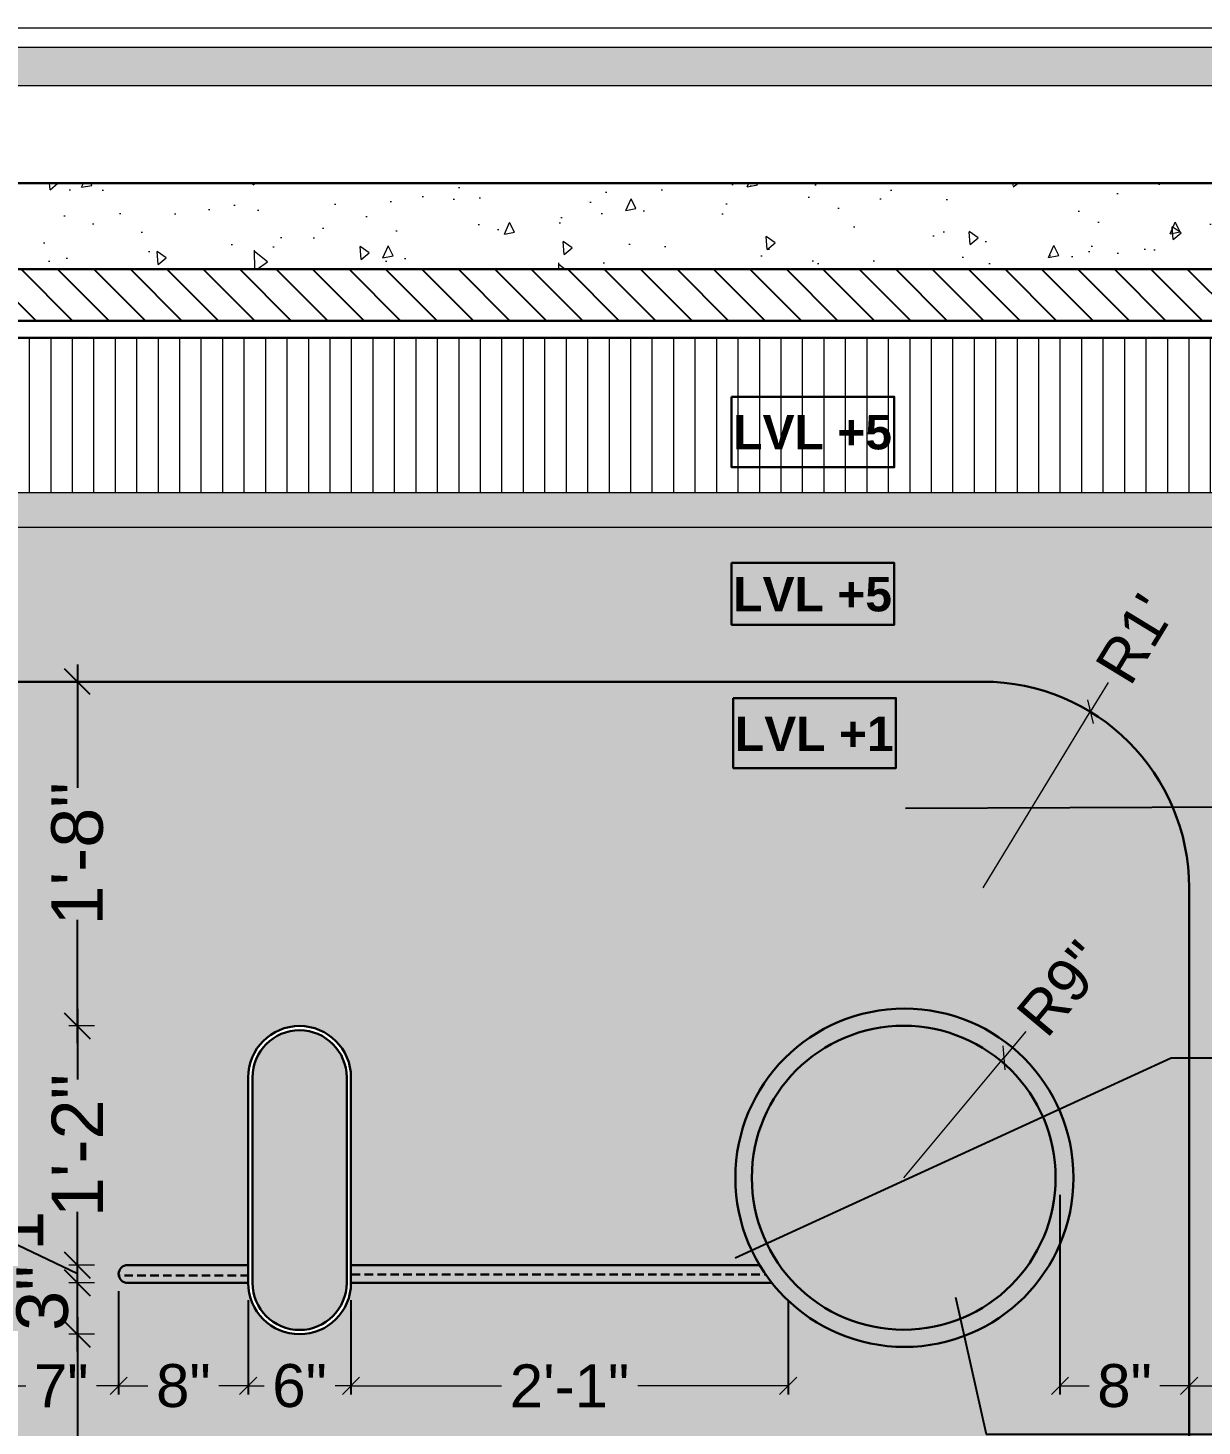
# Model space of a CAD drawing. Header units: millimetres. Extents: x 56222 to 3066687, y -650199 to -121287.
# Drawn here: x 134454.3 to 134522.6, y -182846.4 to -182765.1 of the extents above; entities that cross this region are included whole.
import ezdxf
from ezdxf import colors
from ezdxf.entities.mleader import LeaderData, LeaderLine
from ezdxf.math import Vec2, Vec3

# ---------------------------------------------------------------- set-up
doc = ezdxf.new("R2010")
doc.units = ezdxf.units.MM
doc.header["$MEASUREMENT"] = 0
doc.header["$PDMODE"] = 35
doc.linetypes.add('00-Floor Plan$0$DASHED', pattern=[0.75, 0.5, -0.25])
doc.linetypes.add('DASHEDX2', pattern=[1.5, 1, -0.5])
doc.layers.get('Defpoints').update_dxf_attribs({"color": 220})
doc.layers.add('AR HATCH-7', color=7, linetype='Continuous')
doc.layers.add('Labels and Texts', color=8, linetype='Continuous')
for name, color, linetype, lineweight in [('dim05', 1, 'Continuous', 13), ('Dimension', 10, 'DASHEDX2', 20), ('FURNITURE', 32, 'Continuous', 9), ('GROUND FLOOR  ( HATCH )', 251, 'Continuous', 9), ('NAME PLATE', 7, 'Continuous', 25), ('SECTION ( SLAB PLine )', 104, 'Continuous', 30), ('Text', 7, 'Continuous', 15), ('wall', 7, 'Continuous', 30)]:
    doc.layers.add(name, color=color, linetype=linetype, lineweight=lineweight)
doc.styles.add('Arial', font='arial.ttf')
doc.styles.add('century g', font='GOTHIC.TTF')
doc.styles.get("Standard").update_dxf_attribs({"font": 'arial.ttf', "height": 6})
doc.styles.add('style4', font='ARIALN.TTF')
doc.dimstyles.new('Archana', dxfattribs={"dimtxt": 3, "dimasz": 1.5, "dimexe": 0.5, "dimexo": 0.5, "dimgap": 0, "dimtad": 0, "dimzin": 0, "dimdsep": 46, "dimlunit": 4, "dimtxsty": 'Arial', "dimblk": 'OBLIQUE', "dimcen": 0, "dimdle": 1, "dimclrd": 1, "dimclre": 1, "dimclrt": 5, "dimadec": 0, "dimazin": 0, "dimtfac": 1, "dimtofl": 0, "dimtmove": 1, "dimatfit": 3, "dimfxl": 1, "dimfxlon": 1, "dimtolj": 1, "dimtzin": 0, "dimlwd": 25, "dimlwe": -1, "dimarcsym": 0})
doc.dimstyles.new('ISO-25', dxfattribs={"dimtxt": 2.5, "dimasz": 1, "dimexe": 0.5, "dimexo": 1, "dimtad": 0, "dimdec": 1, "dimlunit": 4, "dimtxsty": 'Standard', "dimblk": 'OBLIQUE', "dimcen": 2.5, "dimclrd": 1, "dimclre": 1, "dimclrt": 5, "dimadec": 0, "dimazin": 0, "dimtfac": 1, "dimtdec": 1, "dimtmove": 0, "dimatfit": 3, "dimfxl": 1, "dimlwd": -1, "dimarcsym": 0})

# ---------------------------------------------------------------- blocks, each defined once
blk = doc.blocks.new('_Oblique')
at = {"layer": 'wall', "color": 0, "lineweight": -2}
blk.add_line((-0.5, -0.5), (0.5, 0.5), dxfattribs=at)
blk = doc.blocks.new('*D321')
at = {"layer": 'Defpoints', "color": 0, "lineweight": 30, "transparency": 16777216}
for p in [(134514.3241313855, -182831.974995839), (134521.8463698357, -182841.0938444854), (134521.8463698357, -182844.0833173621)]:
    blk.add_point(p, dxfattribs=at)
at = {"layer": 'dim05', "color": 1, "linetype": 'Continuous', "lineweight": -2, "transparency": 16777216}
for p, q in [((134514.3241313855, -182832.974995839), (134514.3241313855, -182844.5833173621)), ((134521.8463698357, -182842.0938444854), (134521.8463698357, -182844.5833173621))]:
    blk.add_line(p, q, dxfattribs=at)
at = {"layer": 'dim05', "color": 1, "linetype": 'Continuous', "transparency": 16777216}
for p, q in [((134514.3241313855, -182844.0833173621), (134516.0218126843, -182844.0833173621)), ((134521.8463698357, -182844.0833173621), (134520.1486885369, -182844.0833173621))]:
    blk.add_line(p, q, dxfattribs=at)
at = {"layer": 'dim05', "color": 1, "transparency": 16777216, "rotation": 180}
blk.add_blockref('_Oblique', (134514.3241313855, -182844.0833173621), dxfattribs=at)
at = {"layer": 'dim05', "color": 1, "transparency": 16777216}
blk.add_blockref('_Oblique', (134521.8463698357, -182844.0833173621), dxfattribs=at)
at = {"layer": 'dim05', "color": 5, "lineweight": 25, "transparency": 16777216, "insert": (134518.0852506106, -182844.0833173621), "char_height": 2.5, "attachment_point": 5, "style": 'Arial'}
blk.add_mtext('8"', dxfattribs=at)
blk = doc.blocks.new('*D322')
at = {"layer": 'Defpoints', "color": 0, "lineweight": 30, "transparency": 16777216}
for p in [(134511.0595980947, -182824.9958485072), (134505.2316103732, -182831.9749958389)]:
    blk.add_point(p, dxfattribs=at)
at = {"layer": 'dim05', "color": 1, "linetype": 'Continuous', "transparency": 16777216}
for p in [(134512.3415280927, -182823.460708292), (134505.2316103732, -182831.9749958389)]:
    blk.add_line(p, (134511.0595980947, -182824.9958485072), dxfattribs=at)
at = {"layer": 'dim05', "color": 1, "transparency": 16777216, "rotation": 230.1361852641878}
blk.add_blockref('_Oblique', (134511.0595980947, -182824.9958485072), dxfattribs=at)
at = {"layer": 'dim05', "color": 5, "lineweight": 25, "transparency": 16777216, "insert": (134514.4298016783, -182820.9599533627), "char_height": 2.5, "attachment_point": 5, "rotation": 50.13618526418775, "style": 'Arial'}
blk.add_mtext('R9"', dxfattribs=at)
blk = doc.blocks.new('*D323')
at = {"layer": 'Defpoints', "color": 0, "lineweight": 30, "transparency": 16777216}
for p in [(134473.0581433526, -182838.0891630097), (134498.5017590989, -182838.0891630097), (134473.0581433526, -182844.0833173621)]:
    blk.add_point(p, dxfattribs=at)
at = {"layer": 'dim05', "color": 1, "linetype": 'Continuous', "lineweight": -2, "transparency": 16777216}
for p, q in [((134473.0581433526, -182839.0891630097), (134473.0581433526, -182844.5833173621)), ((134498.5017590989, -182839.0891630097), (134498.5017590989, -182844.5833173621))]:
    blk.add_line(p, q, dxfattribs=at)
at = {"layer": 'dim05', "color": 1, "linetype": 'Continuous', "transparency": 16777216}
for p, q in [((134473.0581433526, -182844.0833173621), (134481.8108175286, -182844.0833173621)), ((134498.5017590989, -182844.0833173621), (134489.7490849229, -182844.0833173621))]:
    blk.add_line(p, q, dxfattribs=at)
at = {"layer": 'dim05', "color": 1, "transparency": 16777216, "rotation": 180}
blk.add_blockref('_Oblique', (134473.0581433526, -182844.0833173621), dxfattribs=at)
at = {"layer": 'dim05', "color": 1, "transparency": 16777216}
blk.add_blockref('_Oblique', (134498.5017590989, -182844.0833173621), dxfattribs=at)
at = {"layer": 'dim05', "color": 5, "lineweight": 25, "transparency": 16777216, "insert": (134485.7799512257, -182844.0833173621), "char_height": 2.5, "attachment_point": 5, "style": 'Arial'}
blk.add_mtext('2\'-1"', dxfattribs=at)
blk = doc.blocks.new('*D324')
at = {"layer": 'Defpoints', "color": 0, "lineweight": 30, "transparency": 16777216}
for p in [(134467.0764509594, -182838.0891630097), (134473.0581433526, -182838.0891630097), (134467.0764509594, -182844.0833173621)]:
    blk.add_point(p, dxfattribs=at)
at = {"layer": 'dim05', "color": 1, "linetype": 'Continuous', "lineweight": -2, "transparency": 16777216}
for p, q in [((134467.0764509594, -182839.0891630097), (134467.0764509594, -182844.5833173621)), ((134473.0581433526, -182839.0891630097), (134473.0581433526, -182844.5833173621))]:
    blk.add_line(p, q, dxfattribs=at)
at = {"layer": 'dim05', "color": 1, "linetype": 'Continuous', "transparency": 16777216}
for p, q in [((134467.0764509594, -182844.0833173621), (134467.9987432678, -182844.0833173621)), ((134473.0581433526, -182844.0833173621), (134472.1358510441, -182844.0833173621))]:
    blk.add_line(p, q, dxfattribs=at)
at = {"layer": 'dim05', "color": 1, "transparency": 16777216, "rotation": 180}
blk.add_blockref('_Oblique', (134467.0764509594, -182844.0833173621), dxfattribs=at)
at = {"layer": 'dim05', "color": 1, "transparency": 16777216}
blk.add_blockref('_Oblique', (134473.0581433526, -182844.0833173621), dxfattribs=at)
at = {"layer": 'dim05', "color": 5, "lineweight": 25, "transparency": 16777216, "insert": (134470.067297156, -182844.0833173621), "char_height": 2.5, "attachment_point": 5, "style": 'Arial'}
blk.add_mtext('6"', dxfattribs=at)
blk = doc.blocks.new('*D325')
at = {"layer": 'Defpoints', "color": 0, "lineweight": 30, "transparency": 16777216}
for p in [(134459.5348900814, -182837.5736615417), (134467.0764509594, -182838.0891630097), (134459.5348900814, -182844.0833173621)]:
    blk.add_point(p, dxfattribs=at)
at = {"layer": 'dim05', "color": 1, "linetype": 'Continuous', "lineweight": -2, "transparency": 16777216}
for p, q in [((134459.5348900814, -182838.5736615417), (134459.5348900814, -182844.5833173621)), ((134467.0764509594, -182839.0891630097), (134467.0764509594, -182844.5833173621))]:
    blk.add_line(p, q, dxfattribs=at)
at = {"layer": 'dim05', "color": 1, "linetype": 'Continuous', "transparency": 16777216}
for p, q in [((134459.5348900814, -182844.0833173621), (134461.2422325941, -182844.0833173621)), ((134467.0764509594, -182844.0833173621), (134465.3691084467, -182844.0833173621))]:
    blk.add_line(p, q, dxfattribs=at)
at = {"layer": 'dim05', "color": 1, "transparency": 16777216, "rotation": 180}
blk.add_blockref('_Oblique', (134459.5348900814, -182844.0833173621), dxfattribs=at)
at = {"layer": 'dim05', "color": 1, "transparency": 16777216}
blk.add_blockref('_Oblique', (134467.0764509594, -182844.0833173621), dxfattribs=at)
at = {"layer": 'dim05', "color": 5, "lineweight": 25, "transparency": 16777216, "insert": (134463.3056705204, -182844.0833173621), "char_height": 2.5, "attachment_point": 5, "style": 'Arial'}
blk.add_mtext('8"', dxfattribs=at)
blk = doc.blocks.new('*D326')
at = {"layer": 'Defpoints', "color": 0, "lineweight": 30, "transparency": 16777216}
for p in [(134452.8463698276, -182837.5736615417), (134459.5348900814, -182837.5736615417), (134452.8463698276, -182844.0833173621)]:
    blk.add_point(p, dxfattribs=at)
at = {"layer": 'dim05', "color": 1, "linetype": 'Continuous', "lineweight": -2, "transparency": 16777216}
for p, q in [((134452.8463698276, -182838.5736615417), (134452.8463698276, -182844.5833173621)), ((134459.5348900814, -182838.5736615417), (134459.5348900814, -182844.5833173621))]:
    blk.add_line(p, q, dxfattribs=at)
at = {"layer": 'dim05', "color": 1, "linetype": 'Continuous', "transparency": 16777216}
for p, q in [((134452.8463698276, -182844.0833173621), (134454.1391292724, -182844.0833173621)), ((134459.5348900814, -182844.0833173621), (134458.2421306366, -182844.0833173621))]:
    blk.add_line(p, q, dxfattribs=at)
at = {"layer": 'dim05', "color": 1, "transparency": 16777216, "rotation": 180}
blk.add_blockref('_Oblique', (134452.8463698276, -182844.0833173621), dxfattribs=at)
at = {"layer": 'dim05', "color": 1, "transparency": 16777216}
blk.add_blockref('_Oblique', (134459.5348900814, -182844.0833173621), dxfattribs=at)
at = {"layer": 'dim05', "color": 5, "lineweight": 25, "transparency": 16777216, "insert": (134456.1906299545, -182844.0833173621), "char_height": 2.5, "attachment_point": 5, "style": 'Arial'}
blk.add_mtext('7"', dxfattribs=at)
blk = doc.blocks.new('*D327')
at = {"layer": 'Defpoints', "color": 0, "lineweight": 30, "transparency": 16777216}
for p in [(134457.1330565687, -182841.0800092064), (134470.0672971561, -182841.0800092064), (134465.1166268266, -182903.1104532976)]:
    blk.add_point(p, dxfattribs=at)
at = {"layer": 'dim05', "color": 1, "lineweight": 25, "transparency": 16777216}
for p, q in [((134457.1330565687, -182840.0800092064), (134457.1330565687, -182868.1078506244)), ((134457.1330565687, -182904.1104532976), (134457.1330565687, -182876.0826118796))]:
    blk.add_line(p, q, dxfattribs=at)
at = {"layer": 'dim05', "color": 1, "transparency": 16777216}
for p, q in [((134458.1330565687, -182841.0800092064), (134456.6330565687, -182841.0800092064)), ((134458.1330565687, -182903.1104532976), (134456.6330565687, -182903.1104532976))]:
    blk.add_line(p, q, dxfattribs=at)
at = {"layer": 'dim05', "color": 1, "lineweight": 25, "transparency": 16777216, "xscale": 1.5, "yscale": 1.5, "zscale": 1.5}
for p, rotation in [((134457.1330565687, -182841.0800092064), 90), ((134457.1330565687, -182903.1104532976), 270)]:
    blk.add_blockref('_Oblique', p, dxfattribs=dict(at, rotation=rotation))
at = {"layer": 'dim05', "color": 5, "lineweight": 30, "transparency": 16777216, "insert": (134457.1330565686, -182872.095231252), "char_height": 3, "attachment_point": 5, "rotation": 90, "style": 'Arial'}
blk.add_mtext('\\A1;5\'-2"', dxfattribs=at)
blk = doc.blocks.new('*D328')
at = {"layer": 'Defpoints', "color": 0, "lineweight": 30, "transparency": 16777216}
for p in [(134457.1330565687, -182838.0891630098), (134467.0764509595, -182838.0891630098), (134470.0672971561, -182841.0800092064)]:
    blk.add_point(p, dxfattribs=at)
at = {"layer": 'dim05', "color": 1, "lineweight": 25, "transparency": 16777216}
blk.add_line((134457.1330565687, -182842.0800092064), (134457.1330565687, -182837.0891630098), dxfattribs=at)
at = {"layer": 'dim05', "color": 1, "transparency": 16777216}
for p, q in [((134458.1330565687, -182838.0891630098), (134456.6330565687, -182838.0891630098)), ((134458.1330565687, -182841.0800092064), (134456.6330565687, -182841.0800092064))]:
    blk.add_line(p, q, dxfattribs=at)
at = {"layer": 'dim05', "color": 1, "lineweight": 25, "transparency": 16777216, "xscale": 1.5, "yscale": 1.5, "zscale": 1.5}
for p, rotation in [((134457.1330565687, -182838.0891630098), 90), ((134457.1330565687, -182841.0800092064), 270)]:
    blk.add_blockref('_Oblique', p, dxfattribs=dict(at, rotation=rotation))
at = {"layer": 'dim05', "color": 5, "lineweight": 30, "transparency": 16777216, "insert": (134455.1003144131, -182838.9747634614), "char_height": 3, "attachment_point": 5, "rotation": 90, "style": 'Arial'}
blk.add_mtext('\\A1;3"', dxfattribs=at)
blk = doc.blocks.new('*D329')
at = {"layer": 'Defpoints', "color": 0, "lineweight": 30, "transparency": 16777216}
for p in [(134457.1330565689, -182837.0581600737), (134461.1893030632, -182837.0581600737), (134461.1893030632, -182838.0891630098)]:
    blk.add_point(p, dxfattribs=at)
at = {"layer": 'dim05', "color": 1, "lineweight": 25, "transparency": 16777216}
for p, q in [((134457.1330565689, -182837.5736615417), (134453.6527452661, -182835.9061672884)), ((134457.1330565689, -182839.0891630098), (134457.1330565689, -182836.0581600737))]:
    blk.add_line(p, q, dxfattribs=at)
at = {"layer": 'dim05', "color": 1, "transparency": 16777216}
for p, q in [((134458.1330565689, -182837.0581600737), (134456.6330565689, -182837.0581600737)), ((134458.1330565689, -182838.0891630098), (134456.6330565689, -182838.0891630098))]:
    blk.add_line(p, q, dxfattribs=at)
at = {"layer": 'dim05', "color": 1, "lineweight": 25, "transparency": 16777216, "xscale": 1.5, "yscale": 1.5, "zscale": 1.5}
for p, rotation in [((134457.1330565689, -182837.0581600737), 90), ((134457.1330565689, -182838.0891630098), 270)]:
    blk.add_blockref('_Oblique', p, dxfattribs=dict(at, rotation=rotation))
at = {"layer": 'dim05', "color": 5, "lineweight": 30, "transparency": 16777216, "insert": (134453.6527452661, -182834.3232887073), "char_height": 3, "attachment_point": 5, "rotation": 90, "style": 'Arial'}
blk.add_mtext('\\A1;1"', dxfattribs=at)
blk = doc.blocks.new('*D330')
at = {"layer": 'Defpoints', "color": 0, "lineweight": 30, "transparency": 16777216}
for p in [(134457.133056569, -182823.1443672101), (134470.067297156, -182823.1443672101), (134460.8941061552, -182837.0581600737)]:
    blk.add_point(p, dxfattribs=at)
at = {"layer": 'dim05', "color": 1, "lineweight": 25, "transparency": 16777216}
for p, q in [((134457.133056569, -182822.1443672101), (134457.133056569, -182826.2550835601)), ((134457.133056569, -182838.0581600737), (134457.133056569, -182833.9474437238))]:
    blk.add_line(p, q, dxfattribs=at)
at = {"layer": 'dim05', "color": 1, "transparency": 16777216}
for p, q in [((134458.133056569, -182823.1443672101), (134456.633056569, -182823.1443672101)), ((134458.133056569, -182837.0581600737), (134456.633056569, -182837.0581600737))]:
    blk.add_line(p, q, dxfattribs=at)
at = {"layer": 'dim05', "color": 1, "lineweight": 25, "transparency": 16777216, "xscale": 1.5, "yscale": 1.5, "zscale": 1.5}
for p, rotation in [((134457.133056569, -182823.1443672101), 90), ((134457.133056569, -182837.0581600737), 270)]:
    blk.add_blockref('_Oblique', p, dxfattribs=dict(at, rotation=rotation))
at = {"layer": 'dim05', "color": 5, "lineweight": 30, "transparency": 16777216, "insert": (134457.1330565689, -182830.1012636419), "char_height": 3, "attachment_point": 5, "rotation": 90, "style": 'Arial'}
blk.add_mtext('\\A1;1\'-2"', dxfattribs=at)
blk = doc.blocks.new('*D331')
at = {"layer": 'Defpoints', "color": 0, "lineweight": 30, "transparency": 16777216}
for p in [(134457.1330565691, -182803.1104532976), (134470.067297156, -182803.1104532976), (134470.067297156, -182823.1443672101)]:
    blk.add_point(p, dxfattribs=at)
at = {"layer": 'dim05', "color": 1, "lineweight": 25, "transparency": 16777216}
for p, q in [((134457.1330565691, -182802.1104532976), (134457.1330565691, -182809.281230172)), ((134457.1330565691, -182824.1443672101), (134457.1330565691, -182816.9735903357))]:
    blk.add_line(p, q, dxfattribs=at)
at = {"layer": 'dim05', "color": 1, "transparency": 16777216}
for p, q in [((134458.1330565691, -182803.1104532976), (134456.6330565691, -182803.1104532976)), ((134458.1330565691, -182823.1443672101), (134456.6330565691, -182823.1443672101))]:
    blk.add_line(p, q, dxfattribs=at)
at = {"layer": 'dim05', "color": 1, "lineweight": 25, "transparency": 16777216, "xscale": 1.5, "yscale": 1.5, "zscale": 1.5}
for p, rotation in [((134457.1330565691, -182803.1104532976), 90), ((134457.1330565691, -182823.1443672101), 270)]:
    blk.add_blockref('_Oblique', p, dxfattribs=dict(at, rotation=rotation))
at = {"layer": 'dim05', "color": 5, "lineweight": 30, "transparency": 16777216, "insert": (134457.1330565691, -182813.1274102539), "char_height": 3, "attachment_point": 5, "rotation": 90, "style": 'Arial'}
blk.add_mtext('\\A1;1\'-8"', dxfattribs=at)
blk = doc.blocks.new('*D352')
at = {"layer": 'Defpoints', "color": 0, "lineweight": 30, "transparency": 16777216}
for p in [(134521.8463698357, -182844.0833173621), (134533.3463699047, -182843.6420283197), (134533.3463699047, -182844.0833173621)]:
    blk.add_point(p, dxfattribs=at)
at = {"layer": 'dim05', "color": 1, "linetype": 'Continuous', "lineweight": -2, "transparency": 16777216}
for p, q in [((134521.8463698357, -182843.0833173621), (134521.8463698357, -182843.5833173621)), ((134533.3463699047, -182844.6420283197), (134533.3463699047, -182844.5833173621))]:
    blk.add_line(p, q, dxfattribs=at)
at = {"layer": 'dim05', "color": 1, "linetype": 'Continuous', "transparency": 16777216}
for p, q in [((134521.8463698357, -182844.0833173621), (134525.9387982467, -182844.0833173621)), ((134533.3463699047, -182844.0833173621), (134529.2539414936, -182844.0833173621))]:
    blk.add_line(p, q, dxfattribs=at)
at = {"layer": 'dim05', "color": 1, "transparency": 16777216, "rotation": 180}
blk.add_blockref('_Oblique', (134521.8463698357, -182844.0833173621), dxfattribs=at)
at = {"layer": 'dim05', "color": 1, "transparency": 16777216}
blk.add_blockref('_Oblique', (134533.3463699047, -182844.0833173621), dxfattribs=at)
at = {"layer": 'dim05', "color": 5, "lineweight": 25, "transparency": 16777216, "insert": (134527.5963698702, -182844.0833173621), "char_height": 2.5, "attachment_point": 5, "style": 'Arial'}
blk.add_mtext("1'", dxfattribs=at)
blk = doc.blocks.new('*D465')
at = {"layer": 'Defpoints', "color": 0, "lineweight": 30, "transparency": 16777216}
for p in [(134516.0891892189, -182804.8621750935), (134509.8463698357, -182815.1104532976)]:
    blk.add_point(p, dxfattribs=at)
at = {"layer": 'dim05', "color": 1, "linetype": 'Continuous', "transparency": 16777216}
for p in [(134517.1296591162, -182803.1541287262), (134509.8463698357, -182815.1104532976)]:
    blk.add_line(p, (134516.0891892189, -182804.8621750935), dxfattribs=at)
at = {"layer": 'dim05', "color": 1, "transparency": 16777216, "rotation": 238.6519872957786}
blk.add_blockref('_Oblique', (134516.0891892189, -182804.8621750935), dxfattribs=at)
at = {"layer": 'dim05', "color": 5, "lineweight": 25, "transparency": 16777216, "insert": (134518.6755482668, -182800.6163807767), "char_height": 2.5, "attachment_point": 5, "rotation": 58.65198729577854, "style": 'Arial'}
blk.add_mtext("R1'", dxfattribs=at)

msp = doc.modelspace()

# ---------------------------------------------------------------- hatches: boundary and pattern name
at = {"layer": 'AR HATCH-7', "lineweight": 0, "true_color": 0x939598}
h = msp.add_hatch(dxfattribs=at)
h.set_pattern_fill('AR-CONC', color=252, angle=45)
h.set_pattern_definition([(94.99999999999997, (-11.47199805197306, 301.6701545010437), (5.515519991722208, 4.628070788119675), [0.75, -8.25]), (40.00000000000002, (-11.47199805197306, 301.6701545010437), (-6.299921673908859, 4.337681495980274), [0.6, -6.6]), (145.45144446, (-11.0123713963573, 302.0558270645884), (-0.7844016433796002, 8.965752213322599), [0.63740192, -7.01142112]), (91.18419999999998, (-12.88621161434616, 303.0843680634168), (8.71693387946328, 6.376137762145187), [1.125, -12.375]), (141.63563549, (-12.15980045033769, 303.6157124091315), (-0.2790006838437646, 13.49711668190895), [0.95610342, -10.5171376]), (36.18416399000001, (-12.88621161434616, 303.0843680634168), (-0.2790006846561948, 13.49711667396096), [0.9, -9.90000001]), (66, (-11.82555144256633, 303.4379214540101), (7.067715721143024, 1.373824764677699), [0.7499999999999997, -8.249999999999995]), (11.00000000000004, (-11.82555144256633, 303.4379214540101), (-3.407085930619541, 6.848084353987662), [0.6, -6.6]), (116.45144474, (-11.23657513646847, 303.5524068502103), (3.660629749971532, 8.22190905583728), [0.6374019000000001, -7.01142112]), (82.50000000000001, (-11.47199805197306, 301.6701545010437), (-2.267931853063402, 2.439898176125473), [0, -6.519999999999997, 0, -6.699999999999998, 0, -6.624999999999997]), (52.49999999999999, (-11.47199805197306, 301.6701545010437), (-0.9287294220246007, 4.649094499003634), [0, -3.82, 0, -6.37, 0, -2.525]), (12.5, (-13.04884617401906, 300.0933063789977), (3.934181673192061, 3.615207618148607), [0, -2.5, 0, -7.8, 0, -10.35]), (2.499999999999997, (-13.75595295520561, 299.3861995978112), (3.415899831984662, 4.83159806873949), [0, -3.25, 0, -5.18, 0, -7.35])])
h.paths.add_polyline_path([(134552.8463698275, -182774.1104532976), (134392.3463698275, -182774.1104532976), (134392.3463698277, -182794.1104532976), (134396.8463698275, -182794.1104532976), (134396.8463698275, -182779.1104532975), (134543.8463699047, -182779.1104532975), (134543.8463699046, -182782.4864814375), (134552.8463698275, -182782.411651768)])
h.paths.add_polyline_path([(134552.8463698275, -182782.411651768), (134543.8463699046, -182782.4864814375), (134543.8463699046, -182794.1104532976), (134552.8463698275, -182794.1104532976)], flags=17)
at = {"layer": 'AR HATCH-7', "lineweight": 30, "true_color": 0xe2dcd9, "transparency": 33554636}
h = msp.add_hatch(color=254, dxfattribs=at)
h.dxf.hatch_style = 1
edge = h.paths.add_edge_path()
edge.add_arc((134509.8463698357, -182815.1104532976), 12, 0, 90)
edge.add_line((134509.8463698357, -182803.1104532976), (134452.8725469717, -182803.1104532976))
edge.add_line((134452.8725469717, -182803.1104532976), (134452.8725469716, -182903.1104532976))
edge.add_line((134452.8725469716, -182903.1104532976), (134521.8463698357, -182903.1104532976))
edge.add_line((134521.8463698357, -182903.1104532976), (134521.8463698357, -182815.1104532976))
edge = h.paths.add_edge_path(flags=16)
edge.add_line((134467.0764509594, -182838.0891630097), (134460.0503915494, -182838.0891630097))
edge.add_arc((134460.0503915494, -182837.5736615417), 0.515501468005823, 90, 270, ccw=False)
edge.add_line((134460.0503915494, -182837.0581600737), (134467.0764509594, -182837.0581600737))
edge.add_line((134467.0764509594, -182837.0581600737), (134467.0764509594, -182826.1352134066))
edge.add_arc((134470.067297156, -182826.1352134066), 2.990846196567873, 0, 180, ccw=False)
edge.add_line((134473.0581433526, -182826.1352134066), (134473.0581433526, -182837.0581600737))
edge.add_line((134473.0581433526, -182837.0581600737), (134496.8461701261, -182837.0581600737))
edge.add_arc((134505.2734682218, -182831.9732936353), 9.842521012870034, 180.0106771450884, 211.1059575962591, ccw=False)
edge.add_arc((134505.2734668531, -182831.9586084555), 9.84253333602681, -0.08548603386458353, 180.0961631784455, ccw=False)
edge.add_arc((134505.2886711991, -182832.0169305159), 9.827414916110346, 0.2544125107264236, 218.1619999269445)
edge.add_line((134497.5617004813, -182838.0891630097), (134473.0581433526, -182838.0891630097))
edge.add_arc((134470.067297156, -182838.0891630097), 2.990846196596976, -180, 0, ccw=False)
edge = h.paths.add_edge_path(flags=0)
edge.add_line((134467.3264509594, -182838.0891630097), (134467.3264509594, -182826.1352134066))
edge.add_arc((134470.067297156, -182826.1352134066), 2.740846196596976, 0, 180, ccw=False)
edge.add_line((134472.8081433526, -182826.1352134066), (134472.8081433526, -182838.0891630097))
edge.add_arc((134470.067297156, -182838.0891630097), 2.740846196596976, -180, 0, ccw=False)
edge = h.paths.add_edge_path(flags=16)
edge.add_arc((134505.231610373, -182831.974995839), 9.840709711890668, 0, 360)
h.paths.add_polyline_path([(134452.8463698276, -182803.1104532976), (134449.8725469716, -182803.1104532976), (134449.8725469716, -182848.9285145085), (134451.8463698276, -182852.6104532976), (134449.8725469716, -182856.444224614), (134449.8725469716, -182903.1104532976), (134452.8463698276, -182903.1104532976)])
h.paths.add_polyline_path([(134451.8463698276, -182852.6104532976), (134449.8725469716, -182848.9285145085), (134449.8725469716, -182856.444224614)], flags=17)
h.paths.add_polyline_path([(134449.8725469716, -182803.1104532976), (134440.1438237858, -182803.1104532976), (134440.1438237858, -182830.7807039503), (134449.8725469716, -182848.9285145085)])
h.paths.add_polyline_path([(134449.8725469716, -182848.9285145085), (134440.1438237858, -182830.7807039503), (134440.1438237858, -182875.3403984942), (134449.8725469716, -182856.444224614)])
h.paths.add_polyline_path([(134449.8725469716, -182856.444224614), (134440.1438237858, -182875.3403984942), (134440.1438237858, -182903.1104532976), (134449.8725469716, -182903.1104532976)])
h.paths.add_polyline_path([(134440.1438237858, -182830.7807039503), (134428.8463964844, -182809.7066568688), (134428.8463964844, -182897.283478445), (134440.1438237858, -182875.3403984942)])
h.paths.add_polyline_path([(134440.1438237858, -182875.3403984942), (134428.8463964844, -182897.283478445), (134428.8463964844, -182903.1104532976), (134440.1438237858, -182903.1104532976)])
h.paths.add_polyline_path([(134440.1438237858, -182803.1104532976), (134428.8463964844, -182803.1104532976), (134428.8463964844, -182809.7066568688), (134440.1438237858, -182830.7807039503)])
h.paths.add_polyline_path([(134427.8463964844, -182803.1104532976), (134425.8463964844, -182803.1104532976), (134425.8463964844, -182804.1105030226), (134427.8463964844, -182807.8412722534)])
h.paths.add_polyline_path([(134427.8463964844, -182807.8412722534), (134425.8463964844, -182804.1105030226), (134425.8463964844, -182903.1104532976), (134427.8463964844, -182903.1104532976)])
h.paths.add_polyline_path([(134428.8463964844, -182809.7066568688), (134427.8463964844, -182807.8412722534), (134427.8463964844, -182903.1104532976), (134428.8463964844, -182903.1104532976)])
h.paths.add_polyline_path([(134425.8463964844, -182803.1104532976), (134424.8725469717, -182803.1104532976), (134424.8725469717, -182903.1104532976), (134425.8463964844, -182903.1104532976)])
h.paths.add_polyline_path([(134424.8463698276, -182803.1104532976), (134422.8463964844, -182803.1104532976), (134422.8463964844, -182849.0951088724), (134424.8463698276, -182852.1104532976)])
h.paths.add_polyline_path([(134422.8463964844, -182803.1104532976), (134421.8463964844, -182803.1104532976), (134421.8463964844, -182847.5874165647), (134422.8463964844, -182849.0951088724)])
h.paths.add_polyline_path([(134421.8463964844, -182803.1104532976), (134396.8463698275, -182803.1104532976), (134396.8463698275, -182809.8950686821), (134421.8463964844, -182847.5874165647)])
h.paths.add_polyline_path([(134421.8463964844, -182847.5874165647), (134396.8463698275, -182809.8950686821), (134396.8463698275, -182903.1104532976), (134421.8463964844, -182903.1104532976)])
h.paths.add_polyline_path([(134422.8463964844, -182849.0951088724), (134421.8463964844, -182847.5874165647), (134421.8463964844, -182856.8181037747), (134422.8463964844, -182855.2488730054)])
h.paths.add_polyline_path([(134422.8463964844, -182849.0951088724), (134422.8463964844, -182855.2488730054), (134424.8463698276, -182852.1104532976)])
h.paths.add_polyline_path([(134424.8463698276, -182852.1104532976), (134422.8463964844, -182855.2488730054), (134422.8463964844, -182903.1104532976), (134424.8463698276, -182903.1104532976)])
h.paths.add_polyline_path([(134422.8463964844, -182855.2488730054), (134421.8463964844, -182856.8181037747), (134421.8463964844, -182903.1104532976), (134422.8463964844, -182903.1104532976)])
h.paths.add_polyline_path([(134428.8463964844, -182803.1104532976), (134427.8463964844, -182803.1104532976), (134427.8463964844, -182807.8412722534), (134428.8463964844, -182809.7066568688)])
at = {"layer": 'AR HATCH-7', "lineweight": 30, "true_color": 0x9b9278}
h = msp.add_hatch(color=252, dxfattribs=at)
h.dxf.hatch_style = 1
h.paths.add_polyline_path([(134495.4309472089, -182831.9732936354, 0.1111199026872816), (134496.3796292932, -182836.1893165244), (134497.2538760751, -182835.7889089644, -0.1119517087213788), (134496.3890893605, -182831.974995839, -0.8122087046725394), (134513.3305591674, -182828.4257415114), (134514.2752946876, -182827.9930499049, 0.8108460425721326)])
h.paths.add_polyline_path([(134515.1159892339, -182831.9732936354, 0.1044561232600383), (134514.2752946876, -182827.9930499049), (134513.3305591674, -182828.4257415114, -0.103625644686104), (134514.0741313855, -182831.974995839, -0.3060999703880672), (134508.5329997351, -182840.1781053797), (134508.7569713969, -182841.1787499254, 0.3118123528499035)])
h.paths.add_polyline_path([(134508.5329997351, -182840.1781053797, -0.3957844557467445), (134497.2538760751, -182835.7889089644), (134496.3796292932, -182836.1893165244, 0.3907120621231856), (134508.7569713969, -182841.1787499254)])
at = {"layer": 'AR HATCH-7', "lineweight": 30, "true_color": 0xd7ebd2}
h = msp.add_hatch(color=254, dxfattribs=at)
h.dxf.hatch_style = 1
h.paths.add_polyline_path([(134514.0741313855, -182831.974995839, 1), (134496.3890893605, -182831.974995839, 1)])
h.paths.add_polyline_path([(134472.8081433526, -182826.1352134066, 1), (134467.3264509594, -182826.1352134066), (134467.3264509594, -182838.0891630097, 1), (134472.8081433526, -182838.0891630097)])
at = {"layer": 'AR HATCH-7', "lineweight": 30, "true_color": 0x9b9278}
h = msp.add_hatch(color=252, dxfattribs=at)
h.dxf.hatch_style = 1
edge = h.paths.add_edge_path()
edge.add_line((134467.0764509594, -182837.0581600737), (134460.0503915494, -182837.0581600737))
edge.add_arc((134460.0503915494, -182837.5736615417), 0.515501468005823, 90, 270)
edge.add_line((134460.0503915494, -182838.0891630097), (134467.0764509594, -182838.0891630097))
edge.add_line((134467.0764509594, -182838.0891630097), (134467.0764509594, -182837.0581600737))
edge = h.paths.add_edge_path()
edge.add_line((134496.8461701261, -182837.0581600737), (134473.0581433526, -182837.0581600737))
edge.add_line((134473.0581433526, -182837.0581600737), (134473.0581433526, -182838.0891630097))
edge.add_line((134473.0581433526, -182838.0891630097), (134497.5617004813, -182838.0891630097))
edge.add_arc((134505.2734682202, -182831.9732936361), 9.842521011114158, 211.1059575966913, 218.4164124384321, ccw=False)
at = {"layer": 'Dimension', "linetype": 'Continuous', "true_color": 0xd39e00}
h = msp.add_hatch(color=42, dxfattribs=at)
h.paths.add_polyline_path([(134354.11443118, -182766.192729625), (134354.11443118, -182990.5621921722), (134672.87748074, -182990.5621921722), (134672.87748074, -182766.192729625)])
h.paths.add_polyline_path([(134356.3515726087, -182768.4298710536), (134670.6403393114, -182768.4298710536), (134670.6403393114, -182988.3250507436), (134356.3515726087, -182988.3250507436)], flags=16)
at = {"layer": 'FURNITURE', "lineweight": 5, "true_color": 0x7d5120, "transparency": 33554636}
h = msp.add_hatch(dxfattribs=at)
h.set_pattern_fill('ANSI31', color=27, scale=10, angle=45)
h.set_pattern_definition([(90, (134396.8463698275, -182792.1104532976), (-1.25, 0), [])])
h.paths.add_polyline_path([(134534.3463699047, -182783.1104532975), (134396.8463698275, -182783.1104532975), (134396.8463698275, -182792.1104532976), (134534.3463699047, -182792.1104532976)])
at = {"layer": 'FURNITURE', "lineweight": 30, "true_color": 0xf7d2c0, "transparency": 33554636}
h = msp.add_hatch(color=254, dxfattribs=at)
h.dxf.hatch_style = 1
h.paths.add_polyline_path([(134548.3463699047, -182841.0938444854), (134533.3463699047, -182841.0938444854), (134533.3463699047, -182806.1104532977), (134534.3463699047, -182806.1104532977), (134534.3463699047, -182803.1104532976), (134534.3463699047, -182792.1104532976), (134522.8463698357, -182792.1104532976), (134522.8463698357, -182903.1104532976), (134548.3463699047, -182903.1104532976), (134548.3463699047, -182878.0720379764), (134524.3463699047, -182878.0720379764), (134524.3463699047, -182875.0140676969), (134523.5754699323, -182875.0140676969), (134523.5754699323, -182875.4116509013), (134523.3798035497, -182875.4116509013), (134523.3798035497, -182874.333149457), (134523.5754699323, -182874.333149457), (134523.5754699323, -182874.7441267498), (134524.3463699047, -182874.7441267498), (134524.3463699047, -182871.6104532976), (134525.3463699047, -182871.6104532976), (134525.3463699047, -182871.1104532975), (134548.3463699047, -182871.1104532976)])
edge = h.paths.add_edge_path()
edge.add_line((134522.8463698357, -182792.1104532976), (134396.8463698275, -182792.1104532976))
edge.add_line((134396.8463698275, -182792.1104532976), (134396.8463698275, -182803.1104532976))
edge.add_line((134396.8463698275, -182803.1104532976), (134424.8463698276, -182803.1104532976))
edge.add_line((134424.8463698276, -182803.1104532976), (134452.8463698276, -182803.1104532976))
edge.add_line((134452.8463698276, -182803.1104532976), (134509.8463698357, -182803.1104532976))
edge.add_arc((134509.8463698357, -182815.1104532976), 12, 0, 90, ccw=False)
edge.add_line((134521.8463698357, -182815.1104532976), (134521.8463698357, -182903.1104532976))
edge.add_line((134521.8463698357, -182903.1104532976), (134522.8463698357, -182903.1104532976))
edge.add_line((134522.8463698357, -182903.1104532976), (134522.8463698357, -182792.1104532976))
at = {"layer": 'GROUND FLOOR  ( HATCH )', "lineweight": 25}
h = msp.add_hatch(dxfattribs=at)
h.set_pattern_fill('ANSI31', color=6, scale=12, angle=90, style=0)
h.set_pattern_definition([(135, (-580.7009927561157, 2.91038304567337e-11), (-1.060660171779821, -1.060660171779821), [])])
h.paths.add_polyline_path([(134541.3456037863, -182780.1076291886), (134543.8463698859, -182780.1076291886), (134543.8463698859, -182779.1104532975), (134396.8463698275, -182779.1104532975), (134396.8463698275, -182780.1104532975), (134399.3471359459, -182780.10706785), (134399.3471359459, -182782.10706785), (134541.3456037863, -182782.1104532975)])

# ---------------------------------------------------------------- linework, layer by layer
at = {"layer": 'Dimension', "color": 42, "linetype": 'Continuous', "true_color": 0xd39e00}
for p, q in [((134352.9958604657, -182765.0741589107), (134673.9960514543, -182765.0741589107)), ((134354.11443118, -182766.192729625), (134672.87748074, -182766.192729625)), ((134356.3515726087, -182768.4298710536), (134670.6403393114, -182768.4298710536))]:
    msp.add_line(p, q, dxfattribs=at)
at = {"layer": 'FURNITURE', "color": 9, "lineweight": 5, "true_color": 0xc7c8ca}
for p, q in [((134396.8463698275, -182792.1104532976), (134542.8463699047, -182792.1104532976)), ((134396.8463698275, -182794.1104532976), (134542.8463699047, -182794.1104532976))]:
    msp.add_line(p, q, dxfattribs=at)
at = {"layer": 'FURNITURE', "lineweight": 30}
for p, q in [((134396.8463698275, -182803.1104532976), (134509.8463698357, -182803.1104532976)), ((134521.8463698357, -182815.1104532976), (134521.8463698357, -182903.1104532976)), ((134460.0503915494, -182837.0581600737), (134467.0764509594, -182837.0581600737)), ((134473.0581433526, -182837.0581600737), (134496.8461701261, -182837.0581600736)), ((134467.0764509594, -182838.0891630097), (134460.0503915494, -182838.0891630097)), ((134497.5617004813, -182838.0891630097), (134473.0581433526, -182838.0891630097))]:
    msp.add_line(p, q, dxfattribs=at)
at = {"layer": 'FURNITURE', "color": 3, "linetype": '00-Floor Plan$0$DASHED', "lineweight": 30}
for p, q in [((134467.1183088078, -182837.6583478068), (134459.5840380283, -182837.6583478068)), ((134473.1000012009, -182837.6062959434), (134497.2022536363, -182837.6062959434))]:
    msp.add_line(p, q, dxfattribs=at)
at = {"layer": 'FURNITURE', "lineweight": 30}
for points in [[(134467.0764509594, -182826.1352134066, -0.9999999999999999), (134473.0581433526, -182826.1352134066), (134473.0581433526, -182838.0891630097, -0.9999999999999999), (134467.0764509594, -182838.0891630097)], [(134467.3264509594, -182826.1352134066, -1), (134472.8081433526, -182826.1352134066), (134472.8081433526, -182838.0891630097, -1), (134467.3264509594, -182838.0891630097)]]:
    msp.add_lwpolyline(points, format="xyb", close=True, dxfattribs=at)
for centre, radius in [((134505.2734682214, -182831.9732936354), 9.842521012498764), ((134505.231610373, -182831.974995839), 8.842521012498764)]:
    msp.add_circle(centre, radius, dxfattribs=at)
for centre, radius, start, end in [((134509.8463698357, -182815.1104532976), 12, 0, 90), ((134460.0503915494, -182837.5736615417), 0.5155014680203748, 90, 270)]:
    msp.add_arc(centre, radius, start, end, dxfattribs=at)
at = {"layer": 'Labels and Texts', "color": 1, "lineweight": 30, "ltscale": 0.3, "transparency": 33554687, "elevation": 3.26066581484286}
for points in [[(134495.2122528309, -182786.5343564704), (134504.6778320563, -182786.5343564704), (134504.6778320563, -182790.6338991351), (134495.2122528309, -182790.6338991351)], [(134495.2122528309, -182796.197231641), (134504.6778320563, -182796.197231641), (134504.6778320563, -182799.8005720493), (134495.2122528309, -182799.8005720493)], [(134495.3086434876, -182804.0600501948), (134504.7742227129, -182804.0600501948), (134504.7742227129, -182808.1393886768), (134495.3086434876, -182808.1393886768)]]:
    msp.add_lwpolyline(points, close=True, dxfattribs=at)
at = {"layer": 'SECTION ( SLAB PLine )', "color": 1}
for p, q in [((134552.8463698275, -182774.1104532976), (134392.3463698275, -182774.1104532976)), ((134543.8463699047, -182779.1104532975), (134396.8463698275, -182779.1104532975))]:
    msp.add_line(p, q, dxfattribs=at)
at = {"layer": 'SECTION ( SLAB PLine )', "color": 6}
for p, q in [((134541.3456037863, -182782.10706785), (134399.3471359459, -182782.10706785)), ((134542.3455980797, -182783.1104532953), (134398.3471416525, -182783.1104532953))]:
    msp.add_line(p, q, dxfattribs=at)

# ---------------------------------------------------------------- texts
at = {"layer": 'NAME PLATE', "color": 18, "true_color": 0x000000, "transparency": 33554687, "char_height": 2, "attachment_point": 5, "style": 'century g'}
for insert in [(134499.9290838922, -182788.6094412828, 3.260665814842463), (134499.9290838922, -182798.0341036998, 3.260665814842463)]:
    msp.add_mtext_dynamic_manual_height_columns('{\\fArial|b1|i0|c0|p34;LVL +5}', width=51.7191127633032, gutter_width=1, heights=[0], dxfattribs=dict(at, insert=insert))
at = {"layer": 'NAME PLATE', "color": 251, "true_color": 0x636466, "transparency": 33554687, "insert": (134500.0254745488, -182806.139974306, 3.260665814842463), "char_height": 2, "attachment_point": 5, "style": 'century g'}
msp.add_mtext_dynamic_manual_height_columns('{\\fArial|b1|i0|c0|p34;\\C256;\\c0;LVL +1}', width=51.7191127633032, gutter_width=1, heights=[0], dxfattribs=at)

# ---------------------------------------------------------------- dimensions: what is measured, and where the dimension line sits
at = {"layer": 'dim05', "color": 27, "lineweight": 25, "true_color": 0x7d5120}
for center, mpoint, picture, middle in [((134509.8463698357, -182815.1104532976), (134516.0891892189, -182804.8621750935), '*D465', (134518.6755482668, -182800.6163807767)), ((134505.2316103732, -182831.9749958389), (134511.0595980947, -182824.9958485072), '*D322', (134514.4298016783, -182820.9599533627))]:
    dim = msp.add_radius_dim(center=center, mpoint=mpoint, dimstyle='ISO-25', override={"dimdec": 0, "dimtxsty": 'Arial'}, dxfattribs=at)
    dim.commit()
    dim.dimension.update_dxf_attribs({"geometry": picture, "text_midpoint": middle})
at = {"layer": 'dim05', "lineweight": 30}
for base, p1, p2, picture, middle in [((134457.1330565691, -182803.1104532976), (134470.067297156, -182823.1443672101), (134470.067297156, -182803.1104532976), '*D331', (134457.1330565691, -182813.1274102539)), ((134457.133056569, -182823.1443672101), (134460.8941061551, -182837.0581600737), (134470.067297156, -182823.1443672101), '*D330', (134457.1330565689, -182830.1012636419)), ((134457.1330565687, -182838.0891630098), (134470.067297156, -182841.0800092063), (134467.0764509594, -182838.0891630097), '*D328', (134455.1003144131, -182838.9747634614)), ((134457.1330565687, -182841.0800092064), (134465.1166268266, -182903.1104532976), (134470.067297156, -182841.0800092063), '*D327', (134457.1330565686, -182872.095231252))]:
    dim = msp.add_linear_dim(base=base, p1=p1, p2=p2, angle=90, dimstyle='Archana', dxfattribs=at)
    dim.commit()
    dim.dimension.update_dxf_attribs({"geometry": picture, "text_midpoint": middle})
dim = msp.add_linear_dim(base=(134457.1330565689, -182837.0581600737), p1=(134461.1893030632, -182838.0891630097), p2=(134461.1893030632, -182837.0581600736), angle=90, dimstyle='Archana', dxfattribs=at)
dim.commit()
dim.dimension.update_dxf_attribs({"geometry": '*D329', "text_midpoint": (134453.6527452661, -182835.9061672884), "dimtype": 160})
at = {"layer": 'dim05', "color": 27, "lineweight": 25, "true_color": 0x7d5120}
for base, p1, p2, picture, middle in [((134521.8463698357, -182844.0833173621), (134514.3241313855, -182831.974995839), (134521.8463698357, -182841.0938444854), '*D321', (134518.0852506106, -182844.0833173621)), ((134452.8463698276, -182844.0833173621), (134459.5348900814, -182837.5736615417), (134452.8463698276, -182837.5736615417), '*D326', (134456.1906299545, -182844.0833173621)), ((134459.5348900814, -182844.0833173621), (134467.0764509594, -182838.0891630097), (134459.5348900814, -182837.5736615417), '*D325', (134463.3056705204, -182844.0833173621)), ((134467.0764509594, -182844.0833173621), (134473.0581433526, -182838.0891630097), (134467.0764509594, -182838.0891630097), '*D324', (134470.067297156, -182844.0833173621)), ((134473.0581433526, -182844.0833173621), (134498.5017590989, -182838.0891630097), (134473.0581433526, -182838.0891630097), '*D323', (134485.7799512257, -182844.0833173621)), ((134533.3463699047, -182844.0833173621), (134521.8463698357, -182844.0833173621), (134533.3463699047, -182843.6420283197), '*D352', (134527.5963698702, -182844.0833173621))]:
    dim = msp.add_linear_dim(base=base, p1=p1, p2=p2, dimstyle='ISO-25', override={"dimdec": 0, "dimtxsty": 'Arial'}, dxfattribs=at)
    dim.commit()
    dim.dimension.update_dxf_attribs({"geometry": picture, "text_midpoint": middle})

# ---------------------------------------------------------------- leaders
at = {"layer": 'Text', "color": 1, "lineweight": 0, "ltscale": 20}
ml = msp.add_multileader_mtext('Standard', dxfattribs=at)
ml.set_content('Panelling_HDF\\P+wall color', color=1, style='style4')
ml.set_leader_properties()
ml.build(insert=Vec2(0, 0))
ml.multileader.update_dxf_attribs({"dogleg_length": 2.024561314337916, "arrow_head_size": 2})
ctx = ml.context
ctx.base_point, ctx.char_height, ctx.arrow_head_size, ctx.landing_gap_size, ctx.plane_origin = Vec3(134558.2818794041, -182810.2812810243), 3, 2, 0.4, Vec3(134491.2463833408, -182808.2812810243)
notes = []
notes.append((ctx, [(0, (1, 1, 0), (134556.2573180897, -182810.2812810243), (1, 0), 2.024561314337916, [(0, [(134503.3373971163, -182810.4707311894)], 0, [])])]))
ctx.mtext.insert = Vec3(134558.6818794041, -182808.7567244077)
ml = msp.add_multileader_mtext('Standard', dxfattribs=at)
ml.set_content('shelf_ply+\\Pveneer', color=1, style='style4')
ml.set_leader_properties()
ml.build(insert=Vec2(0, 0))
ml.multileader.update_dxf_attribs({"dogleg_length": 2.024561314337916, "arrow_head_size": 2})
ctx = ml.context
ctx.base_point, ctx.char_height, ctx.arrow_head_size, ctx.landing_gap_size, ctx.plane_origin = Vec3(134558.0307573219, -182825.0053592472), 3, 2, 0.4, Vec3(134491.2463833408, -182837.2677626889)
notes.append((ctx, [(0, (1, 1, 0), (134520.798595453, -182825.0053592472), (1, 0), 37.23216186893478, [(0, [(134493.611314215, -182837.4572128539)], 0, [])])]))
ctx.mtext.insert = Vec3(134558.4307573219, -182823.4808026306)
ml = msp.add_multileader_mtext('Standard', dxfattribs=at)
ml.set_content('shutter_HDF+\\PPU', color=1, style='style4')
ml.set_leader_properties()
ml.build(insert=Vec2(0, 0))
ml.multileader.update_dxf_attribs({"dogleg_length": 2.024561314337916, "arrow_head_size": 2})
ctx = ml.context
ctx.base_point, ctx.char_height, ctx.arrow_head_size, ctx.landing_gap_size, ctx.plane_origin = Vec3(134558.5941973632, -182846.8837567232), 3, 2, 0.4, Vec3(134491.2463833408, -182846.8837567232)
notes.append((ctx, [(0, (1, 1, 0), (134510.0339082061, -182846.8837567232), (1, 0), 48.56028915707793, [(0, [(134507.8171608078, -182836.9799315018)], 0, [])])]))
ctx.mtext.insert = Vec3(134558.9941973632, -182845.3581769142)
for ctx, leaders in notes:
    for number, flags, end, landing, length, lines in leaders:
        leader = LeaderData()
        leader.index, (leader.has_last_leader_line, leader.has_dogleg_vector, leader.attachment_direction) = number, flags
        leader.last_leader_point, leader.dogleg_vector, leader.dogleg_length = Vec3(end), Vec3(landing), length
        for number, points, colour, breaks in lines:
            line = LeaderLine()
            line.index, line.vertices, line.color, line.breaks = number, Vec3.list(points), colors.encode_raw_color(colour), breaks
            leader.lines.append(line)
        ctx.leaders.append(leader)

doc.saveas('drawing.dxf')
